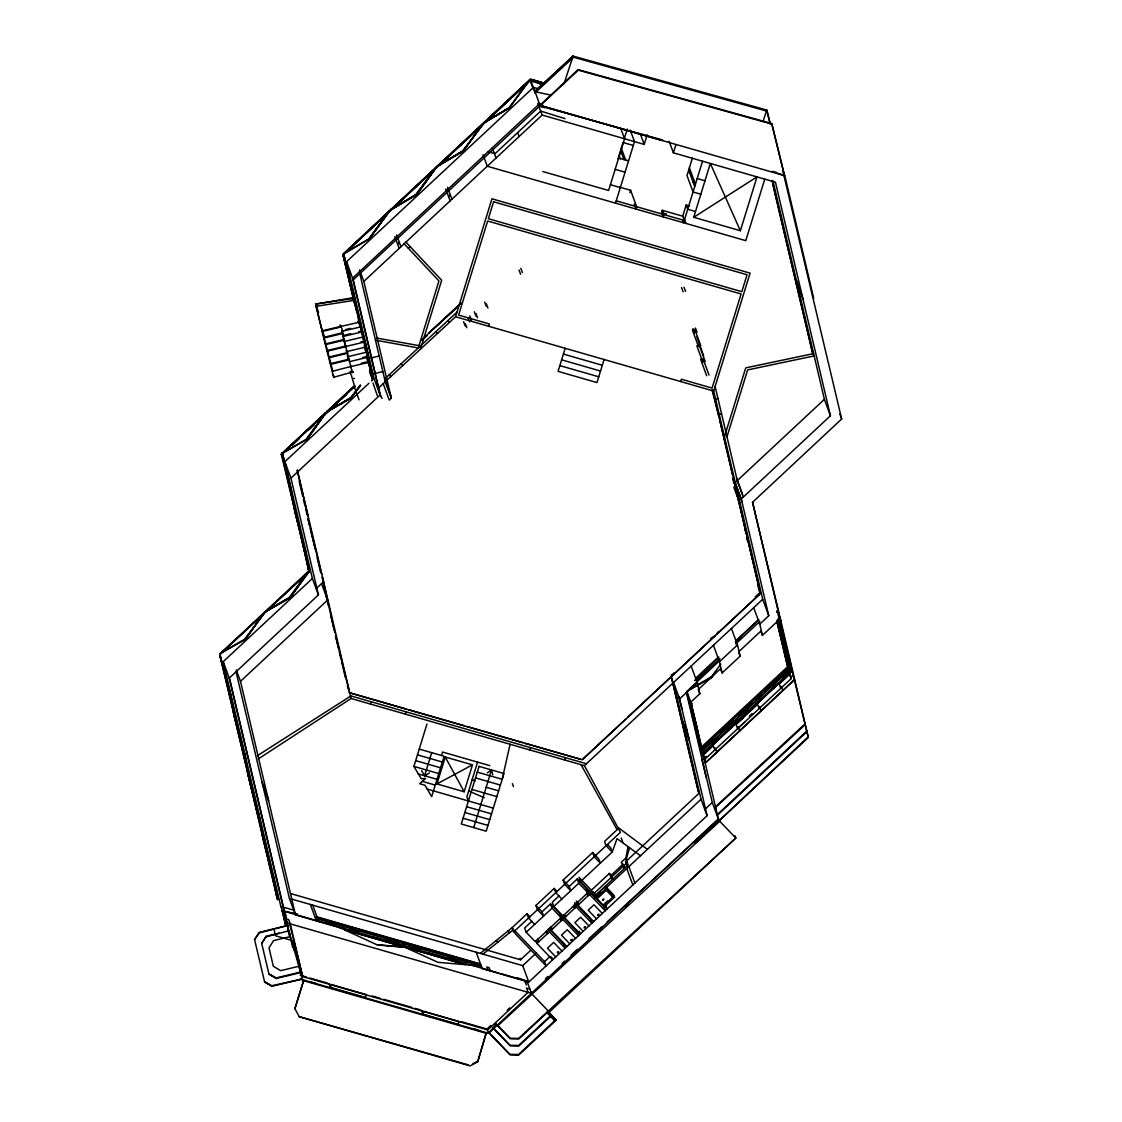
<?xml version="1.0" encoding="UTF-8"?>
<svg xmlns="http://www.w3.org/2000/svg" width="1122" height="1122" viewBox="0 0 1122 1122"><rect width="100%" height="100%" fill="white"/><g stroke="black" fill="none" stroke-linecap="round" stroke-linejoin="round"><path stroke-width="1.5" d="M341.369 326.039C340.667 328.606 338.185 318.999 343.037 331.747M352.869 371.915L333.935 377.202M355.043 306.04L355.856 305.983M354.818 387.09L351.354 375.309M592.949 894.458L591.392 890.209L579.008 877.306L580.565 881.555L592.949 894.458L627.493 862.243L625.922 857.993L628.04 846.647M510.103 744.279L502.179 779.299L477.285 772.132M625.978 860.111L629.596 847.783M420.413 349.237L441.675 280.304L405.673 241.833M386.375 380.709L455.574 316.741L491.941 198.79L750.071 273.123L713.704 391.059L762.722 599.288L768.766 615.74L759.762 624.141L762.413 635.375L780 618.965L752.525 502.305L841.668 418.997L782.819 170.923M277.793 899.844L219.968 653.789L309.125 570.607L289.995 597.83L309.321 571.519L281.356 454.424L355.211 386.038M544.885 83.365L531.688 79.564L542.164 85.048M350.232 692.905L405.883 708.936M370.442 704.055L371.144 701.755M488.631 326.25L489.332 323.949L458.618 315.1L487.635 221.006L741.095 293.978L712.077 388.086L681.363 379.236L680.647 381.55M294.932 1008.678L303.711 980.235L294.932 1008.678L299.195 1016.686L470.09 1065.9L477.706 1061.805L486.275 1032.801L477.706 1061.805M405.435 714.139L406.15 711.825M408.562 709.707L464.213 725.724M330.429 987.416L331.313 984.527L366.305 994.611L365.421 997.486L330.429 987.416L328.998 983.559M419.249 749.089L444.13 756.256L431.69 796.634L425.014 785.302L419.712 783.773L425.589 778.486L421.255 778.738L413.906 766.396L426.949 724.097M421.592 770.688L424.579 775.751L431.69 752.68M618.068 158.833L623.103 142.494M624.491 138.006L627.254 129.03M565.193 348.297L558.083 371.368L596.96 382.574L604.085 359.503M441.549 755.344L442.573 752.049L489.837 765.653M615.515 203.152L634.491 141.624L630.255 130.11M436.963 783.927L445.266 757.013L472.488 764.853L464.185 791.767L436.963 783.927L472.488 764.853M537.817 103.28L542.136 115.033L644.21 144.429L647.184 134.808M629.891 192.591L630.592 190.277L619.61 187.122M466.878 726.495L522.543 742.526M662.345 140.531L540.495 105.538L784.558 175.663L771.74 123.56L578.068 69.592L539.43 105.777L662.527 139.955M477.565 762.119L466.892 796.732L468.449 800.982M768.766 615.74L741.277 498.953L830.434 415.771L775.456 182.213L673.382 152.816L675.851 144.808M662.303 210.319L663.859 214.554L663.158 216.869L661.587 212.619L662.303 210.319L682.723 216.195L684.28 220.445L616.23 200.838M473.736 827.587L491.506 769.958L487.369 772.778M423.064 1014.316L423.948 1011.427L458.94 1021.511L458.057 1024.386L423.064 1014.316L421.549 1010.207M692.428 157.964L687.001 175.537L693.059 191.988L700.829 194.218M682.723 216.195L686.159 205.031L689.273 205.929M693.158 182.353L693.859 180.039M702.54 161.217L683.564 222.745L682.527 219.912M525.208 743.297L580.873 759.313M693.719 217.289L710.324 163.461L740.38 230.725L693.719 217.289L756.985 176.897L740.38 230.725M529.752 749.931L530.468 747.631M564.759 760.015L565.46 757.701M764.755 179.127L745.779 240.655L487.271 166.224L483.035 154.71M724.461 436.795L745.723 367.862L813.618 353.598M726.986 436.837L747.631 369.909L814.179 355.926M778.219 619.877L789.608 669.511L745.92 710.268L746.481 710.843M778.205 618.559L790.589 671.11L779.481 681.867L780.042 682.442M563.973 83.898L573.104 56.1L766.775 110.068L770.407 124.388M763.03 121.442L766.775 110.068L770.029 123.378M333.935 376.305L333.627 377.244L321.846 330.471M281.271 454.508L282.351 453.246L295.577 511.87L282.337 453.204L308.943 571.182M692.316 703.859L692.442 703.789M254.582 939.619L259.154 932.354L287.667 925.496L259.35 932.915L254.582 939.619L264.61 981.904L271.931 986.308L302.211 979.029L271.72 985.747L264.61 981.904M261.692 943.462L266.265 936.197L261.692 943.462L268.971 974.078L276.293 978.482L300.64 972.634L288.831 930.769L266.461 936.758M281.748 453.653L306.124 439.305L325.478 412.952L306.544 439.74L282.225 453.316L325.478 412.952M360.288 385.659L351.13 398.156L326.797 411.718L350.709 397.721L360.302 384.986M360.709 385.421L351.144 397.454M245.409 639.428L264.315 612.668L244.975 639.68L220.655 653.256L244.554 639.26L264.329 613.327M289.139 597.661L308.494 571.294L289.56 598.096L265.227 611.658L289.139 597.661L289.63 598.321M694.616 680.619L718.865 657.155M695.402 679.876L697.365 677.211M687.674 690.633L711.586 676.622L720.759 664.14M736.256 643.018L741.151 636.356M741.544 635.992L735.681 643.972L759.875 621.406M705.682 681.04L711.643 677.548L716.074 671.503M369.334 238.06L389.741 210.726L369.755 238.495L343.023 254.47L354.243 302.07M369.306 238.762L389.32 210.964L369.306 238.762L343.907 253.334L530.271 79.353L530.762 79.886L343.023 254.47L530.271 79.353M415.659 194.695L436.079 167.332L416.066 195.13L390.68 209.688L415.659 194.695L416.15 195.354M463.288 151.232L483.273 123.448L462.839 151.498L437.44 166.056L462.418 151.063L483.273 124.135M509.192 107.431L529.612 80.055L509.612 107.866L484.213 122.424L509.612 107.866M331.046 409.137L333.472 406.865M671.377 675.444L673.803 673.2M674.266 673.06L672.443 675.514L714.952 635.851L710.759 638.376M716.355 634.309L718.361 631.63M719.104 820.757L808.121 736.93L778.654 614.786L780.842 620.718L808.331 737.491L694.784 843.435M352.154 372.42L352.925 372.238L352.098 372.097M282.351 453.246L281.356 454.424L282.393 453.05L308.788 570.93M380.681 396.529L353.22 279.855L578.279 70.153L771.936 124.121M780.225 619.035L777.42 621.364L791.122 678.67L737.589 728.725L736.018 724.475L757.588 704.321L759.159 708.557M776.662 620.494L789.551 674.42L779.243 684.069L780.8 688.319M749.552 715.934L752.063 713.592M790.589 677.562L792.917 675.388M370.695 370.667L343.613 254.315L530.762 79.858M289.602 934.402L229.253 678.109L318.424 594.912L290.935 478.14L380.092 394.958L374.047 378.507L346.544 261.735L533.441 87.362L538.49 88.82M542.599 104.697L539.486 103.799L352.603 278.172L380.092 394.958M397.609 244.175L399.39 242.52M448.576 196.616L450.357 194.962M494.578 154.135L540.692 111.092L565.011 118.595M383.205 383.668L389.25 400.105L391.312 398.184L363.823 281.412L542.136 115.033M281.538 453.849L353.781 386.445M370.358 370.989L371.312 371.045L367.721 355.828M326.797 411.718L353.528 386.781M291.79 444.929L338.858 401.031M340.401 399.432L354.412 386.361M292.211 445.364L299.532 438.393M309.027 429.726L314.146 424.943M317.245 421.858L319.784 419.488M324.721 415.042L332.07 408.226M335.254 405.056L337.778 402.7M341.579 399.152L346.642 394.439M318.424 594.912L312.379 578.475L284.876 461.703L368.942 383.261M371.494 380.891L374.047 378.507M424.06 337.54L426.977 335.646L421.97 340.303M461.114 302.968L428.59 333.304L459.024 305.731M422.559 339.096L460.721 303.487M378.086 388.45L385.267 381.746L359.363 271.734M220.277 654.252L309.448 571.07L281.79 453.611L309.616 571.112L219.688 654.392L277.372 899.409L278.06 899.241M287.484 924.514L280.837 906.45L223.208 661.671L312.379 578.475M316.418 588.405L323.599 581.715M342.014 928.301L295.465 914.893L240.487 681.335L327.582 600.074L321.537 583.636M772.974 180.908L824.389 399.334L735.233 482.516L741.277 498.953M258.256 758.949L351.088 698.487L584.394 765.667L762.722 599.288M695.626 678.263L717.912 657.478M735.92 640.676L758.206 619.891M735.345 641.77L758.879 619.807M696.439 680.591L719.917 658.684M688.95 689.441L719.44 660.802M476.177 952.227L482.236 968.665L528.785 982.073L707.098 815.694L679.609 698.922L697.197 682.513L691.152 666.075M737.491 644.926L740.127 656.16L722.119 672.962L719.468 661.728L737.491 644.926L731.432 628.488M738.571 651.91L760.842 631.125L762.413 635.375M697.197 682.513L699.833 693.747L690.829 702.148L718.332 818.934L488.561 1033.306L300.107 979.029M779.608 621.728L780.842 620.718L779.636 621.84M700.254 748.206L787.63 666.692L777.027 621.672M702.134 748.402L744.587 708.795L746.677 713.578L744.587 708.795M747.224 712.877L745.176 708.248L787.616 668.642M702.077 749.356L713.536 738.655M721.18 731.53L732.638 720.829M739.005 714.896L751.754 703.003M755.569 699.441L760.66 694.686L755.723 699.511M764.489 691.124L779.776 676.861M784.867 672.106L789.958 667.352L778.696 619.428M706.439 745.485L710.184 741.993M720.17 732.666L732.652 721.025M738.893 715.205L749.482 705.331M770.702 685.528L783.184 673.887M530.061 916.94L527.003 913.771L512.011 927.768L480.272 953.405M535.923 905.454L542.024 911.807L543.595 916.057L537.48 909.704L535.923 905.454L554.184 888.414L557.241 891.583M563.104 880.097L569.205 886.45L570.761 890.7L564.661 884.346L563.104 880.097L592.64 852.538L598.741 858.891L600.312 863.141L594.197 856.787L592.64 852.538M746.074 712.849L702.386 753.605L701.643 751.586L745.303 710.745L745.878 711.404M701.643 751.586L745.331 710.829M714.672 740.52L717.14 738.108M732.147 724.209L737.14 719.553M782.679 677.071L787.644 672.344M746.663 712.288L791.375 670.928L790.589 671.11M746.13 713.003L736.158 722.288L736.719 722.877M713.634 743.858L736.439 722.582M757.925 702.54L779.762 682.162M713.915 744.152L713.354 743.563L702.442 753.76L702.989 754.335L746.621 713.424M758.192 702.835L757.645 702.246L746.719 712.442L747.28 713.017L790.912 672.106M687.211 692.288L690.829 702.148L705.359 762.988L794.488 679.637L705.345 762.904L702.989 755.288L713.213 745.751L714.784 750.001M736.018 724.475L743.367 717.617M703.789 758.654L706.341 756.27M738.276 726.481L739.664 730.885M744.938 721.867L704.56 759.538L702.989 755.288M531.898 921.26L524.647 928.02L526.218 932.27L535.292 941.737L561.126 917.628L559.569 913.378L550.495 903.911L542.024 911.807M559.149 895.833L552.276 902.256L553.833 906.506L562.921 915.959L587.872 892.677L586.301 888.428L577.227 878.975L569.205 886.45M526.218 932.27L552.052 908.161L550.495 903.911M553.833 906.506L578.784 883.224L577.227 878.975M580.565 881.555L612.191 852.061L617.044 838.653L640.522 855.735M559.892 916.351L561.238 915.103L576.918 931.456L578.489 935.706L562.795 919.353L561.238 915.103M586.638 891.415L587.97 890.167L603.65 906.506L605.221 910.755L589.527 894.416L587.97 890.167M591.392 890.209L609.428 873.379L612.654 879.368L609.428 873.379M625.922 857.993L621.308 862.299L624.533 868.288L622.976 864.038M551.603 956.982L552.641 959.815L536.961 943.462L549.429 931.835L548.392 929.002M566.905 946.505L551.211 930.166L562.795 919.353M579.233 931.204L580.27 934.037L564.576 917.698L576.161 906.885L575.123 904.052M593.636 921.569L577.942 905.23L589.527 894.416M290.626 893.575L520.58 959.787L530.762 950.278M590.635 894.416L593.187 892.046M611.013 875.412L622.472 864.711M626.3 861.149L698.908 793.408L671.405 676.636M596.259 897.909L595.502 895.847L605.529 886.492L606.287 888.554L596.259 897.909L594.618 896.198L628.124 864.936L626.567 860.686M612.836 897.137L606.231 890.251L605.459 888.189L612.079 895.076L612.836 897.137L603.692 905.65L597.086 898.764L596.329 896.702L600.901 892.453M291.033 898.918L522.726 965.635L536.344 952.929M594.534 898.638L596.848 896.478M605.88 888.063L701.054 799.257L673.565 682.485L679.609 698.922M597.086 898.764L606.231 890.251M602.472 900.293L603.902 898.96M704.602 809.663L712.274 802.496L686.384 692.484M607.535 900.952L603.776 904.458L607.002 909.101L605.431 904.851L603.65 906.506M513.974 930.348L515.208 933.714L546.105 965.902L544.549 961.666L549.99 956.575M604.534 906.52L614.561 897.165L613.79 895.104L605.529 886.492M526.344 985.018L525.11 981.638L525.966 980.838L527.354 982.297L526.933 981.161M557.283 952.957L558.714 951.624M584.071 927.908L585.502 926.576M570.803 940.587L572.234 939.254M597.577 915.412L599.008 914.079M461.352 1021.665L487.004 1029.056L490.777 1025.522M507.172 1010.235L509.697 1007.879M717.589 814.277L806.76 731.095M806.956 731.656L717.8 814.853L717.379 813.716M550.467 1016.504L518.827 1046.013L510.201 1045.844L493.147 1028.061L496.134 1023.769M496.345 1024.33L510.23 1038.79L518.841 1038.958L548.349 1011.441L556.105 1020.221L518.743 1055.073L510.117 1054.89L488.897 1032.787L493.147 1028.061M497.383 1025.059L510.019 1038.229L518.63 1038.397L735.822 838.036L734.994 835.778M492.937 1027.5L510.005 1045.269L518.616 1045.452L550.257 1015.943M488.687 1032.226L509.921 1054.329L518.532 1054.512L555.895 1019.66M573.51 57.222L573.104 56.1L534.661 91.766L535.068 92.888L573.51 57.222L767.182 111.204M456.991 312.154L384.636 379.054L390.68 395.491M497.944 1025.648L719.721 821.262L718.893 819.018L607.058 922.018M534.577 91.597L573.104 56.1M715.85 807.181L805.175 724.7M716.229 808.345L715.64 806.62L804.67 724.209M545.348 978.833L547.929 976.477M562.066 963.447L564.632 961.077M571.07 955.159L577.493 949.24M589.064 938.581L601.911 926.744M408.254 248.158L410.049 246.517M352.841 371.985L352.112 372.139M482.923 954.177L513.652 929.479L512.011 927.768L513.567 932.003L620.438 832.3L584.394 765.667M352.715 372.574L351.621 369.643M779.243 620.129L780.309 619.372M257.499 755.625L350.541 696.159M756.354 595.768L759.608 593.131M755.316 596.806L759.51 594.281L716.986 633.944M377.357 395.631L372.981 383.023M687.365 691.082L711.643 677.548M709.006 678.81L711.586 676.622M424.579 775.751L429.431 772.946M472.923 1063.698L477.495 1061.244M318.606 312.407L315.478 303.781M357.834 321.467L358.731 322.337L322.196 330.766M358.058 322.14L358.844 321.958L358.114 321.593M322.435 331.397L341.242 326.881M360.877 327.456L358.17 321.299M332.771 370.919L322.729 332.575M332.785 374.229L334.146 376.768M282.365 453.358L291.145 489.725L295.128 512.614L290.556 489.879M304.357 548.251L295.31 513.399L304.357 548.251L308.929 570.986L304.511 548.882M308.774 570.397L304.946 548.111M352.196 289.911L343.248 255.395L354.566 301.846M352.953 290.402L356.417 310.962M345.464 329.588L350.527 328.367M342.112 331.327L360.975 326.797M323.823 337.357L342.617 332.715M342.897 333.458L324.09 337.988L324.286 338.802M344.468 335.169L350.751 333.669M358.605 331.775L361.747 331.018M343.206 336.418L362.069 331.888M325.492 343.935L344.314 339.405M325.731 344.566L344.552 340.05M344.314 341.495L363.163 336.965M360.807 341.944L363.949 341.186M327.147 350.513L345.969 345.997M364.271 342.056L345.408 346.586L342.07 331.214M346.193 346.628L327.386 351.158L327.582 351.971M346.502 351.677L365.365 347.133M328.802 357.105L347.61 352.574M370.891 371.578L366.543 348.157L357.525 313.29M347.848 353.22L329.026 357.736L329.237 358.549M347.596 356.754L366.459 352.224M330.443 363.682L349.265 359.166M349.489 359.797L330.681 364.327L330.892 365.141M362.532 357.581L367.245 356.445M366.361 357.441L367.343 357.203M350.274 361.466L367.553 357.315M370.947 357.974L379.194 355.983M361.368 363.205L366.305 362.027M368.268 362.49L350.148 366.726M370.555 370.807L369.559 371.045L372.322 378.549M353.64 378.535L354.426 378.338M374.608 373.528L382.868 371.55M359.068 399.825L354.524 387.469M715.556 398.955L717.94 398.394M719.216 414.481L721.586 413.906M718.964 416.795L712.021 389.937M719.595 419.46L732.708 475.153M307.989 518.785L321.691 574.338M733.339 477.818L746.439 533.511M334.847 632.836L322.323 577.003L322.926 582.206M744.363 525.461L746.565 534.086L744.545 528.602M747.07 536.176L760.183 591.869M335.464 635.501L349.18 691.04L347.385 686.131M229.197 691.278L219.926 655.36L234.526 714.686M229.954 691.783L234.091 715.443L229.8 691.138M776.606 611.827L777.448 611.785L776.662 611.981M780.842 620.718L753.016 504.044M243.628 752.525L234.274 716.229L248.944 775.947M244.386 753.03L248.509 776.704L244.217 752.385M783.619 641.546L784.46 641.489M784.348 643.509L785.19 643.467M777.897 619.61L789.032 666.917L789.832 666.734L790.547 668.684L789.762 668.866M789.79 668.936L790.575 668.754L779.019 619.681M258.046 813.787L248.691 777.476L263.361 837.194M258.803 814.277L262.927 837.952L258.635 813.646M696.79 726.523L700.563 748.837L696.79 726.523L690.437 701.867M272.464 875.034L263.109 838.737L272.464 875.034L277.19 898.582L273.053 874.894M297.512 914.065L282.169 910.685L282.59 911.807L284.567 911.33M267.877 935.818L279.154 933.097M288.831 930.769L290.191 936.618L273.572 940.601L269 947.866L273.333 966.252L280.654 970.656L298.55 966.351M268.971 974.078L276.082 977.921L300.43 972.073M324.23 336.263L321.467 328.059M352.294 298.62L315.997 303.992L316.825 306.208L352.995 300.528L352.028 297.933L352.308 298.648M316.025 304.034L352.112 297.891M321.369 328.073L316.109 306.222L322.07 330.261M539.64 106.338L545.292 106.772M358.269 930.755L344.159 929.535L342.995 926.365M359.335 931.064L344.706 929.801L404.116 946.912M419.46 948.385L405.351 947.164L404.186 943.981M377.315 944.948L404.719 947.319M420.526 948.679L405.898 947.417L465.307 964.527M376.599 338.031L418.997 345.618M375.463 340.148L418.282 347.946L438.94 280.949L403.878 243.474M536.246 91.962L551.309 95.188M772.441 171.287L776.831 172.508M778.5 173.475L784.558 175.663M542.01 84.206L530.257 80.868L533.259 89.031M544.184 83.098L530.762 79.227L343.823 254.273L366.936 352.448M544.156 83.715L530.594 79.816L535.068 92.888M623.397 142.62L633.313 145.467M697.211 178.524L704.981 180.768M618.643 157.992L628.558 160.853M615.151 169.338L625.066 172.199M610.41 184.723L620.326 187.584M487.93 151.708L494.634 153.644M695.5 211.525L687.716 209.281L686.159 205.031M542.739 171.512L608.629 190.488L624.575 138.763L620.943 128.904M661.587 212.619L666.3 213.979M343.683 254.385L366.768 352.49M455.574 316.741L713.704 391.059M563.412 354.075L602.304 365.267M561.631 359.839L600.522 371.031M559.85 365.604L598.741 376.796M348.942 692.639L582.248 759.818L760.576 593.44L712.61 389.797M350.457 695.794L586.455 763.745M417.468 754.868L442.363 762.034M415.687 760.632L440.581 767.799M475.504 777.911L500.398 785.077M413.906 766.396L438.8 773.563M486.177 787.251L498.617 790.842M418.352 773.956L437.019 779.327M471.955 789.439L496.836 796.606M422.349 781.389L435.238 785.105M427.244 789.075L493.287 808.149M466.626 806.704L491.52 813.871M464.845 812.468L489.739 819.635M463.077 818.233L487.958 825.399M280.837 906.45L294.245 910.307M317.694 917.067L480.16 963.84M314.847 916.674L480.665 964.429M317.161 918.918L481.184 966.154L466.542 964.78L465.378 961.596M342.28 926.323L343.066 926.548M357.441 930.685L358.493 930.994M388.03 939.493L389.096 939.801M403.471 943.939L404.257 944.163M418.632 948.3L419.684 948.609M449.221 957.122L450.287 957.417M464.662 961.568L465.448 961.778M498.897 973.097L282.169 910.685L285.773 926.001M500.538 973.573L525.278 980.698M371.186 936.702L397.539 944.289M426.711 952.69L453.064 960.278M405.954 947.571L465.364 964.682L437.931 962.311L405.491 947.543M529.865 989.057L526.499 988.089L528.069 992.339L487.761 1029.926L302.688 976.631L289.49 923.013M286.895 922.887L531.435 993.307L527.06 981.441M300.149 975.242L306.558 977.094M309.77 978.019L327.4 983.096M372.224 995.999L380.442 998.37M383.724 999.309L411.676 1007.36M414.972 1008.313L419.909 1009.73M315.17 983.04L309.532 981.918M474.396 1028.888L480.44 1031.132M486.471 1033.362L302.533 980.404L293.221 940.881L275.493 935.776L273.992 929.395M468.211 1064.862L299.195 1016.686M517.34 977.795L525.334 980.6M468.659 790.982L484.199 797.686M531.688 79.564L542.347 84.473M448.253 956.673L465.77 964.555L464.592 961.372M387.062 939.044L404.579 946.94L403.401 943.756M326.404 921.583L343.388 929.311L342.21 926.141M539.43 105.777L544.591 107.782M472.222 779.425L475.013 780.996M268.929 973.91L276.461 978.44M264.568 981.736L272.099 986.266M496.134 940.587L498.126 941.961M507.733 931.218L509.725 932.62M647.38 849.34L618.881 828.05L604.52 841.444L606.076 845.693L612.191 852.061L610.62 847.811L607.577 844.628M789.425 668.067L788.864 667.478L790.968 672.26L789.032 666.917M790.168 670.086L789.579 669.427L745.892 710.198L746.453 710.773M779.355 682.681L769.327 692.05M778.542 682.779L769.397 691.306M768.444 692.877L758.402 702.232M767.616 692.975L758.472 701.502M745.176 708.248L747.28 713.017M736.032 723.115L725.05 733.367M735.219 723.199L725.121 732.624M670.395 677.422L627.885 717.084M724.153 734.195L714.125 743.549M723.339 734.293L714.195 742.82M625.838 718.992L583.328 758.654M719.174 820.687L735.822 838.036L548.756 1012.563L548.349 1011.441M606.287 888.554L614.561 897.165M602.766 899.311L603.538 900.11M594.183 893.112L596.427 895.468M595.502 895.847L596.329 896.702M578.784 883.224L587.872 892.677M586.525 893.925L588.194 895.665L587.157 892.832M602.318 913.462L594.001 904.781L588.208 910.194L596.525 918.862M597.872 914.43L598.643 915.243M577.62 902.242L579.289 903.981M574.604 902.635L590.284 918.974L591.855 923.224L576.161 906.885M573.16 906.394L574.829 908.133L573.791 905.3M588.952 925.931L580.635 917.263L574.843 922.663L583.16 931.33M561.856 899.017L555.755 892.663L554.184 888.414M584.38 926.926L585.137 927.726M564.254 914.711L565.923 916.45M552.052 908.161L561.126 917.628M559.794 918.876L561.463 920.601L560.425 917.768M575.586 938.399L567.269 929.731L561.477 935.131L569.794 943.812M571.112 939.619L571.883 940.418M550.888 927.179L552.557 928.918M549.079 928.834L563.553 943.925L565.123 948.174L549.429 931.835M545.979 931.751L547.648 933.49L546.61 930.657M561.996 951.077L553.679 942.41L547.438 948.23L555.769 956.898M534.675 924.374L528.574 918.02L527.003 913.771M557.578 951.975L558.349 952.788M537.073 940.068L538.742 941.807L537.69 938.974M514.844 930.713L544.549 961.666M525.11 981.638L525.938 982.507M548.139 1010.88L532.038 994.106L531.211 991.862M556.105 1020.221L547.788 1011.553L546.751 1012.521L555.067 1021.188M447.846 320.612L449.501 322.351M435.911 331.635L437.566 333.388M401.115 363.823L402.77 365.562M389.18 374.846L390.835 376.599M617.1 829.719L581.042 764.699M445.266 757.013L464.185 791.767M380.288 394.874L382.027 398.394M784.811 175.691L813.66 298.242M796.325 280.121L802.37 296.559M796.901 282.548L802.945 298.985M839.845 414.074L841.668 418.997M824.389 399.334L830.434 415.771M689.385 167.851L695.43 184.289M688.67 170.165L694.714 186.603M669.147 141.316L673.382 152.816M684.434 219.197L686.005 223.446M640.592 134.556L644.21 144.429M683.985 287.232L685.542 291.482M681.545 287.569L683.102 291.818M695.43 328.017L697 332.266M694.728 329.293L700.787 345.73M696.888 336.979L703.606 355.8M699.188 345.127L705.233 361.579M693.031 328.522L694.602 332.771M692.4 330.008L698.445 346.446M702.961 358.605L709.02 375.043M696.832 345.8L702.877 362.238M700.619 359.264L706.664 375.702M752.525 502.305L753.395 504.143M621.336 148.258L625.81 160.446M620.62 150.558L623.986 159.703M619.021 155.762L620.228 159.044M630.592 190.277L636.651 206.729L635.936 209.029L634.126 204.092M736.509 478.028L742.554 494.479M737.238 480.637L743.297 497.074M735.864 485.209L741.908 501.646M733.802 487.13L739.861 503.568M776.971 610.747L780.547 620.466M746.116 532.88L746.565 534.086M759.846 591.224L760.295 592.444L758.107 583.819L759.987 591.813M789.551 674.42L791.122 678.67M753.718 607.703L759.762 624.141M781.235 686.313L782.805 690.563M533.441 87.362L539.486 103.799M759.594 706.565L761.151 710.815M739.089 653.327L740.127 656.16M713.424 645.29L719.468 661.728M722.119 672.962L720.548 668.712L698.277 689.497L699.833 693.747M517.635 132.62L519.079 136.547M715.303 747.911L716.86 752.161M492.263 147.88L496.022 158.062M671.349 674.673L671.798 675.879M520.818 268.354L522.389 272.604M681.895 708.641L678.642 696.299M519.037 270.023L520.608 274.273M687.393 732.007L686.215 728.781L687.59 734.615M682.723 721.404L688.768 737.841M712.274 802.496L718.332 818.934M683.354 724.097L689.413 740.534M701.054 799.257L707.098 815.694M447.566 187.332L451.928 199.197M445.771 189.001L450.146 200.866M486.359 303.796L487.93 308.045M484.69 302.056L486.261 306.306M475.966 313.501L477.523 317.75M474.297 311.762L475.868 316.011M469.838 315.913L471.408 320.163M468.056 317.582L469.627 321.832M465.265 323.473L466.836 327.722M463.61 321.734L465.167 325.983M621.209 837.938L622.766 842.187M396.585 234.891L400.947 246.77M628.853 866.619L634.898 883.07M625.529 861.64L627.1 865.889M394.804 236.56L399.166 248.425M626.791 868.54L632.85 884.978M593.061 891.948L594.618 896.198M359.587 269.897L363.823 281.412M346.544 261.735L353.22 279.855M385.267 381.746L391.312 398.184M576.385 900.98L577.942 905.23M352.42 297.807L355.45 306.04M368.675 361.298L368.984 362.125M368.339 361.536L372.883 373.907M366.053 356.277L368.956 364.145M367.455 360.428L372.49 373.991M369.727 371.831L372.616 379.699L366.866 355.716M563.539 914.865L564.576 917.698M512.361 783.633L513.469 786.634M346.446 351.438L346.249 350.583M351.144 366.389L332.463 371.284M550.173 927.333L551.211 930.166M322.547 330.555L322.87 331.411M325.745 344.594L325.941 345.38M535.909 940.643L536.961 943.462M520.033 958.286L520.58 959.787M522.726 965.635L528.785 982.073M490.398 971.021L489.15 967.655L486.822 966.982L488.07 970.348M284.876 461.703L290.935 478.14M487.004 1029.056L488.561 1033.306M236.251 669.834L240.487 681.335M223.208 661.671L229.856 679.736L287.989 926.604M312.701 905.159L318.746 921.597M310.359 904.486L316.418 920.924M261.931 781.669L267.976 798.121M262.562 784.376L268.607 800.813M295.465 914.893L289.42 898.456L236.027 671.685M284.834 912.452L286.068 915.833M290.191 936.618L292.674 947.459M292.8 946.155L294.511 950.839M350.793 374.439L350.302 371.242M491.506 769.958L492.796 774.825M358.283 318.718L365.94 348.297M757.967 585.866L759.706 592.584M690.689 705.303L695.78 725.022M701.727 758.809L706.201 777.448M341.733 331.158L351.607 369.587M771.74 123.56L784.348 175.102M779.033 621.7L780.646 628.46M781.459 631.854L783.072 638.614M783.885 641.994L787.532 657.212M788.345 660.592L789.958 667.352M686.636 691.362L700.801 750.548L686.902 691.517M772.062 180.376L813.001 354.272M772.721 183.994L812.861 354.468M778.233 615.08L791.375 670.928M715.121 386.445L737.294 480.595M733.339 478.603L746.382 534.044M746.733 535.503L757.701 582.122M687.211 733.592L687.842 736.284M671.657 678.515L698.347 791.908M364.454 345.45L366.067 352.336L364.398 345.674M342.939 254.54L354.061 301.79M324.132 335.885L324.314 336.656M333.753 376.726L333.935 377.511M297.302 470.006L351.088 698.487M297.232 470.413L307.961 515.98M299.153 481.184L302.589 495.868M303.389 499.248L304.974 505.994M305.913 509.921L307.119 514.998M307.905 518.378L309.504 525.138M310.373 528.911L315.072 548.812M317.133 557.606L320.64 572.472M323.837 586.007L325.029 591.084M325.829 594.478L328.48 605.838M330.611 614.786L334.047 629.456M335.871 637.184L338.578 648.628M339.377 652.022L340.962 658.782M341.831 662.499L345.408 677.688M302.688 976.631L290.261 923.855L288.691 919.605L285.325 918.638L286.923 925.454M285.044 916.001L287.569 926.66M284.034 912.649L287.344 926.674M287.737 928.848L289.336 935.65M282.59 911.807L285.787 925.426M690.619 703.676L692.176 710.352M692.961 713.676L695.303 723.676M696.089 727.014L699.988 743.69M690.563 703.522L692.12 710.198M692.905 713.536L694.462 720.198M696.033 726.874L701.11 748.542L697 733.676M692.316 713.676L693.144 717.154M367.553 355.87L371.116 371.102M347.329 355.618L347.497 356.375M347.834 357.96L348.423 360.653M746.831 535.25L748.136 541.463M746.579 537.087L747.252 540.481M733.606 479.136L734.391 483.105M733.395 478.435L734.012 481.506M733.087 479.655L733.76 483.049M366.543 348.157L371.087 370.905M352.799 289.771L357.189 311.916M493.568 201.778L488.351 218.692L741.81 291.678L747.028 274.75L493.568 201.778M479.066 766.368L461.296 824.011L486.177 831.178L503.96 773.535L479.066 766.368M325.885 412.728L306.979 439.487L325.885 412.728M436.514 167.094L416.514 194.863L436.514 167.094M627.941 904.697L625.866 907.474L627.941 904.697M508.827 107.922L483.877 122.901L508.827 107.922M462.054 151.554L437.103 166.533L462.054 151.554M415.294 195.186L390.33 210.165L415.294 195.186M350.359 398.198L326.488 412.181L350.359 398.198M288.789 598.138L264.918 612.121L288.789 598.138M404.172 947.052L376.74 944.682L344.763 929.956L404.172 947.052"/></g></svg>
